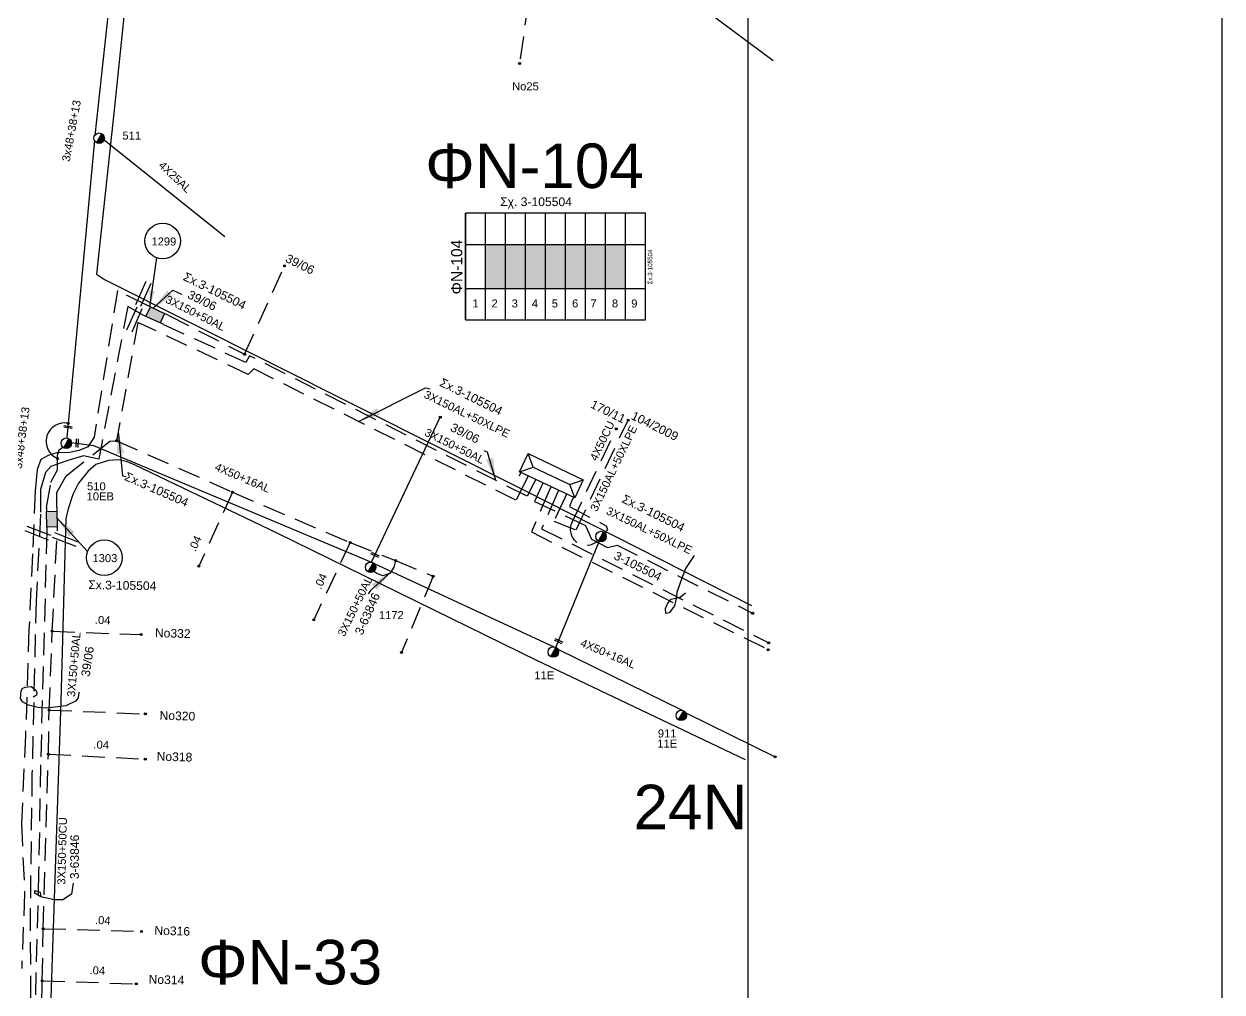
# Model space of a CAD drawing. Header units: millimetres. Extents: x 895 to 1951, y 728 to 1259.
# Drawn here: x 1815.9 to 1950.6, y 961.3 to 1070.1 of the extents above; entities that cross this region are included whole.
import ezdxf
from ezdxf.enums import TextEntityAlignment as Align

# ---------------------------------------------------------------- set-up
doc = ezdxf.new("R2010")
doc.units = ezdxf.units.MM
doc.linetypes.add('DASHED', pattern=[19.05, 12.7, -6.35])
for name, color, linetype in [('Link Box 4 Διευθύνσεων', 7, 'Continuous'), ('Άγνωστα', 7, 'Continuous'), ('Ασφαλειοκιβώτια Χ.Τ 9 αναχωρήσεων', 7, 'Continuous'), ('Γέφυρες Εναέριου Δικτύου', 7, 'Continuous'), ('Γυμνά εναέρια ΧΤ και ΦΟΠ (3Φ)   4x50+16AL', 7, 'Continuous'), ('Γυμνά εναέρια ΧΤ και ΦΟΠ (3Φ)   4x50+16AL @ 1', 7, 'Continuous'), ('Επιγραφές - Σχήματα', 7, 'Continuous'), ('Καλώδια ΧΤ   3x150+50AL', 7, 'DASHED'), ('Καλώδια ΧΤ   3x150+50CU', 7, 'DASHED'), ('Καλώδια ΧΤ   3x150AL+50XLPE', 7, 'DASHED'), ('Καλώδια ΧΤ   4x50CU', 7, 'DASHED'), ('Μηχανική τομή', 7, 'Continuous'), ('Στύλος ΦΜ', 7, 'Continuous'), ('Στύλος ΦΜ @ 1', 7, 'Continuous'), ('Συνδέσεις', 7, 'Continuous'), ('Τομή', 7, 'Continuous'), ('Υποσταθμός πόλεως', 7, 'Continuous'), ('Υπόβαθρο ΔΕΗ', 7, 'Continuous'), ('Υπόγεια Καλώδια Δικτύου ΧΤ   .04', 7, 'DASHED'), ('Υπόγεια καλώδια Παροχών ΧΤ   4x25', 7, 'DASHED'), ('Υπόγεια καλώδια Παροχών ΧΤ   4x50AL', 7, 'DASHED')]:
    doc.layers.add(name, color=color, linetype=linetype)
doc.styles.get("Standard").update_dxf_attribs({"font": 'ARIAL.TTF'})
doc.linetypes.add('SYN_LINE', pattern='A,0.5,-0.0001,["/\\/\\/\\/",Standard,S=0.1,R=0,X=0,Y=-0.05],-0.25', length=0.7501)
doc.dimstyles.new('ISO-25', dxfattribs={"dimtxt": 2.5, "dimasz": 2.5, "dimexe": 1.25, "dimexo": 0.625, "dimtad": 1, "dimtxsty": 'Standard', "dimcen": 2.5, "dimadec": 0, "dimazin": 0, "dimtfac": 1, "dimtmove": 0, "dimatfit": 3, "dimfxl": 1, "dimarcsym": 0})

# ---------------------------------------------------------------- blocks, each defined once
blk = doc.blocks.new('ΥΠΑΡΧΩΝ ΤΣΙΜΕΝΤΕΝΙΟΣ ΣΤΥΛΟΣ')
at = {"layer": 'Στύλος ΦΜ'}
blk.add_hatch(color=7, dxfattribs=at).paths.add_polyline_path([(-1.29, -2.28, 0.574793), (2.62, 0, 0.268822), (1.3, 2.27)])
at = {"layer": 'Στύλος ΦΜ', "color": 7}
blk.add_line((-1.29, -2.28), (1.3, 2.27), dxfattribs=at)
blk.add_circle((0, 0), 2.62, dxfattribs=at)
at = {"layer": 'Στύλος ΦΜ', "flags": 4}
for tag, p in [('ΑΡΙΘΜΟΣ', (-4.68, 8.05)), ('ΤΥΠΟΣ', (-4.91, 3.03))]:
    blk.add_attdef(tag, p, '', height=4, dxfattribs=at)
blk = doc.blocks.new('LINK BOX 4 ΑΝΑΧΩΡΗΣΕΩΝ')
at = {"layer": 'Link Box 4 Διευθύνσεων', "ltscale": 40}
blk.add_hatch(color=256, dxfattribs=at).paths.add_polyline_path([(-3.54, 0), (-3.54, -4.67), (3.54, -4.67), (3.54, 0)])
for p, q in [((-3.54, 0), (-5.33, 0)), ((5.33, 0), (3.54, 0)), ((-3.54, -4.67), (-5.33, -4.67)), ((5.33, -4.67), (3.54, -4.67))]:
    blk.add_line(p, q, dxfattribs=at)
blk.add_lwpolyline([(-3.54, -4.67), (-3.54, 0), (3.54, 0), (3.54, -4.67)], close=True, dxfattribs=at)
blk = doc.blocks.new('ΥΠΟΣΤΑΘΜΟΣ ΠΟΛΕΩΣ 8 ΑΝΑΧΩΡΗΣΕΩΝ')
at = {"layer": 'Υποσταθμός πόλεως', "linetype": 'Continuous', "ltscale": 40}
for p, q in [((-8.18, -2.82), (-8.18, -4)), ((-5.9, -2.82), (-5.9, -4)), ((-3.55, -2.82), (-3.55, -4)), ((-1.28, -2.82), (-1.28, -4)), ((1.23, -2.82), (1.23, -4)), ((3.56, -2.82), (3.56, -4)), ((6.03, -2.82), (6.03, -4)), ((8.16, -2.82), (8.16, -4))]:
    blk.add_line(p, q, dxfattribs=at)
blk.add_lwpolyline([(-8.57, 2.82), (8.57, 2.82), (8.57, -2.82), (-8.57, -2.82)], close=True, dxfattribs=at)
for points in [[(-5.75, 0), (-8.57, 2.82)], [(5.75, 0), (8.57, 2.82)], [(-8.57, -2.82), (-5.75, 0)], [(-5.75, 0), (5.75, 0)], [(8.57, -2.82), (5.75, 0)]]:
    blk.add_lwpolyline(points, dxfattribs=at)
at = {"layer": 'Υποσταθμός πόλεως', "linetype": 'SYN_LINE', "ltscale": 40, "flags": 1}
for tag, p in [('ΜΕΤΑΣΧΗΜΑΤΙΣΜΟΣ', (9.59, 1.44)), ('ΙΣΧΥΣ', (9.57, -1.35)), ('ΑΡΙΘΜΟΣ', (9.69, -4.07))]:
    blk.add_attdef(tag, p, '', height=1.8, dxfattribs=at)
blk = doc.blocks.new('ΜΗΧΑΝΙΚΗ ΤΟΜΗ')
at = {"layer": 'Μηχανική τομή', "ltscale": 40}
for p, q in [((-1.89, 0.78), (1.89, 0.78)), ((1.89, 0), (-1.89, 0))]:
    blk.add_line(p, q, dxfattribs=at)
blk = doc.blocks.new('ΤΟΜΗ')
at = {"layer": 'Τομή', "ltscale": 40}
for p, q in [((-5.68, 0), (5.68, 0)), ((5.68, -2.33), (-5.68, -2.33))]:
    blk.add_line(p, q, dxfattribs=at)
blk = doc.blocks.new('_ΣΥΝΔΕΣΗ')
at = {"layer": 'Συνδέσεις', "linetype": 'SYN_LINE', "ltscale": 40}
blk.add_hatch(color=256, dxfattribs=at).paths.add_polyline_path([(0.5, -0.01, 1), (-0.5, -0.01, 1)])
at = {"layer": 'Συνδέσεις'}
blk.add_circle((0, -0.01), 0.5, dxfattribs=at)
blk = doc.blocks.new('ΑΣΦΑΛΕΙΟΚΙΒΩΤΙΟ ΥΠΟΣΤΑΘΜΟΥ 9 ΑΝΑΧΩΡΗΣΕΩΝ')
at = {"layer": 'Ασφαλειοκιβώτια Χ.Τ 9 αναχωρήσεων', "ltscale": 40}
for p, q in [((-23.8, 40.36), (24.02, 40.36)), ((-9.72, 40.36), (-9.72, -40.64)), ((9.94, 40.36), (9.94, -40.64)), ((-23.8, 31.36), (24.02, 31.36)), ((-23.8, 22.36), (24.02, 22.36)), ((-23.8, 13.36), (24.02, 13.36)), ((-23.8, 4.36), (24.02, 4.36)), ((-23.8, -4.64), (24.02, -4.64)), ((-23.8, -13.64), (24.02, -13.64)), ((-23.8, -22.64), (24.02, -22.64)), ((-23.8, -31.64), (24.02, -31.64))]:
    blk.add_line(p, q, dxfattribs=at)
at = {"layer": 'Ασφαλειοκιβώτια Χ.Τ 9 αναχωρήσεων'}
blk.add_lwpolyline([(-23.8, -40.64), (24.02, -40.64), (24.02, 40.36), (-23.8, 40.36)], close=True, dxfattribs=at)
for s, p in [('1', (-18.29, 37.24)), ('2', (-18.29, 28.67)), ('3', (-18.29, 19.6)), ('4', (-18.29, 10.58)), ('5', (-18.29, 1.57)), ('6', (-18.29, -7.57)), ('7', (-18.29, -15.81)), ('8', (-18.29, -25.5)), ('9', (-18.29, -34.19))]:
    blk.add_text(s, height=3.6, rotation=270, dxfattribs=at).set_placement(p)
at = {"layer": 'Ασφαλειοκιβώτια Χ.Τ 9 αναχωρήσεων', "ltscale": 40}
for tag, height, p in [('ΟΝΟΜΑ', 5, (-0.16, 44.31)), ('ΚΕΙΜΕΝΟ 1', 2, (17.06, 35.59)), ('ΚΕΙΜΕΝΟ 2', 2, (17.06, 26.88)), ('ΚΕΙΜΕΝΟ 3', 2, (17.06, 17.69)), ('ΚΕΙΜΕΝΟ 4', 2, (17.06, 8.71)), ('ΚΕΙΜΕΝΟ 5', 2, (17.06, -0.13)), ('ΚΕΙΜΕΝΟ 6', 2, (17.06, -9.05)), ('ΚΕΙΜΕΝΟ 7', 2, (17.06, -18.13)), ('ΚΕΙΜΕΝΟ 8', 2, (17.06, -26.85)), ('ΚΕΙΜΕΝΟ 9', 2, (17.06, -35.99)), ('ΣΧ', 2, (-0.1, -42.64))]:
    blk.add_attdef(tag, text='', height=height, dxfattribs=at).set_placement(p, align=Align.MIDDLE_CENTER)

msp = doc.modelspace()

# ---------------------------------------------------------------- hatches: boundary and pattern name
at = {"layer": 'Ασφαλειοκιβώτια Χ.Τ 9 αναχωρήσεων'}
for color, points in [(1, [(1870.04, 1045.33), (1867.79, 1045.33), (1867.79, 1040.41), (1870.04, 1040.41)]), (27, [(1872.29, 1045.33), (1870.04, 1045.33), (1870.04, 1040.41), (1872.29, 1040.41)]), (6, [(1874.54, 1045.33), (1872.29, 1045.33), (1872.29, 1040.41), (1874.54, 1040.41)]), (85, [(1876.79, 1045.33), (1874.54, 1045.33), (1874.54, 1040.41), (1876.79, 1040.41)]), (133, [(1879.04, 1045.33), (1876.79, 1045.33), (1876.79, 1040.41), (1879.04, 1040.41)]), (173, [(1881.29, 1045.33), (1879.04, 1045.33), (1879.04, 1040.41), (1881.29, 1040.41)]), (30, [(1883.54, 1045.33), (1881.29, 1045.33), (1881.29, 1040.41), (1883.54, 1040.41)])]:
    msp.add_hatch(color=color, dxfattribs=at).paths.add_polyline_path(points)

# ---------------------------------------------------------------- linework, layer by layer
at = {"layer": 'Άγνωστα', "color": 1}
for points in [[(1828, 1095.56), (1823.85, 1057.61)], [(1823.81, 1057.05), (1820.73, 1023.6), (1820.73, 1023.6)]]:
    msp.add_lwpolyline(points, dxfattribs=at)
at = {"layer": 'Άγνωστα', "color": 85, "linetype": 'SYN_LINE', "ltscale": 20}
for points in [[(1854.97, 1009.65), (1862.71, 1025.93)], [(1875.71, 1000.05), (1880.58, 1011.96)]]:
    msp.add_lwpolyline(points, dxfattribs=at)
at = {"layer": 'Άγνωστα', "color": 133, "linetype": 'DASHED', "ltscale": 0.2}
msp.add_lwpolyline([(1818.73, 993.01), (1829.54, 992.58)], dxfattribs=at)
at = {"layer": 'Γέφυρες Εναέριου Δικτύου'}
msp.add_arc((1820.47, 1023.2), 2.08, 78.412, 247.0886, dxfattribs=at)
at = {"layer": 'Γυμνά εναέρια ΧΤ και ΦΟΠ (3Φ)   4x50+16AL', "color": 85}
for points in [[(1821.25, 1023.09), (1823.7, 1022.75), (1854.98, 1009.64)], [(1855.27, 1009.5), (1875.46, 1000.12)], [(1875.92, 999.84), (1889.91, 992.99)], [(1890.31, 992.71), (1900.35, 987.76)]]:
    msp.add_lwpolyline(points, dxfattribs=at)
at = {"layer": 'Επιγραφές - Σχήματα'}
msp.add_lwpolyline([(897.66, 745.99), (1897.31, 745.99), (1897.31, 1250.94), (897.66, 1250.94)], close=True, dxfattribs=at)
at = {"layer": 'Επιγραφές - Σχήματα', "ltscale": 10}
msp.add_lwpolyline([(1897.31, 745.99), (1950.61, 745.95), (1950.61, 1250.94), (1897.31, 1250.94)], dxfattribs=at)
at = {"layer": 'Επιγραφές - Σχήματα'}
for points in [[(1891.26, 1010.38), (1890.27, 1008.93), (1889.68, 1007.33), (1889.3, 1006.21), (1889.24, 1005.56), (1889.05, 1004.74), (1888.44, 1003.94), (1888.06, 1003.87), (1888.04, 1004.44), (1888.26, 1004.95), (1888.65, 1005.48), (1889.69, 1005.71), (1890.28, 1006.17)], [(1822.05, 995.03), (1821.98, 994.37), (1821.69, 994.01), (1820.6, 993.48), (1818.45, 993.24), (1817.51, 993.31), (1816.41, 993.58), (1815.75, 993.93), (1815.5, 994.33), (1815.59, 995.12), (1815.7, 995.42), (1816.05, 995.59), (1816.71, 995.67), (1817.21, 995.27), (1817.34, 995.04), (1817.29, 994.7), (1816.93, 994.45)], [(1821.43, 973.54), (1821.23, 972.3), (1820.26, 971.7), (1819.29, 971.7), (1817.8, 972.03), (1817.13, 972.43), (1817.12, 972.73), (1817.73, 972.55), (1817.8, 972.03)]]:
    msp.add_lwpolyline(points, dxfattribs=at)
for centre in [(1831.49, 1045.74), (1824.93, 1010.14)]:
    msp.add_circle(centre, 2, dxfattribs=at)
at = {"layer": 'Καλώδια ΧΤ   3x150+50AL', "color": 27, "ltscale": 0.2}
for points in [[(1832.12, 1037.39), (1840.71, 1033), (1845.2, 1042.94)], [(1873.24, 1018.5), (1872.47, 1017.04), (1841.27, 1032.84), (1840.84, 1032.08), (1831.63, 1036.33)]]:
    msp.add_lwpolyline(points, dxfattribs=at)
at = {"layer": 'Καλώδια ΧΤ   3x150+50AL', "color": 30, "ltscale": 0.2}
msp.add_lwpolyline([(1829.71, 1038.51), (1826.4, 1040.18), (1823.78, 1023.67), (1823.09, 1022.59), (1822.12, 1022.19), (1821.02, 1021.97), (1819.6, 1021.91), (1818.62, 1021.63), (1817.79, 1021.17), (1817.38, 1020.06), (1817.14, 1017.66), (1816.86, 1010.57), (1816.46, 1002.09), (1816.07, 990.2), (1815.61, 980.25), (1815.97, 972.43), (1815.64, 963.97)], dxfattribs=at)
at = {"layer": 'Καλώδια ΧΤ   3x150+50AL', "color": 6, "ltscale": 0.2}
msp.add_lwpolyline([(1829.22, 1037.45), (1827.56, 1038.39), (1824.32, 1021.21), (1822.59, 1021.59), (1820.84, 1021.08), (1818.9, 1020.37), (1818.33, 1019.7), (1817.74, 1017.81), (1817.76, 1015.02), (1817.26, 1005.3), (1816.8, 985.85), (1816.6, 970.75), (1816.63, 961.35), (1816.42, 951.02)], dxfattribs=at)
at = {"layer": 'Καλώδια ΧΤ   3x150+50AL', "color": 1, "ltscale": 0.2}
for points in [[(1818.42, 1015.79), (1818.93, 1018.61), (1819.67, 1020), (1819.65, 1021.61), (1819.87, 1022.25), (1820.27, 1022.58)], [(1857.66, 1009.81), (1857.5, 1009.09), (1857.04, 1008.37), (1856.25, 1008.09), (1855.56, 1008.37), (1855.23, 1008.59)]]:
    msp.add_lwpolyline(points, dxfattribs=at)
at = {"layer": 'Καλώδια ΧΤ   3x150+50CU', "color": 5, "ltscale": 0.2}
msp.add_lwpolyline([(1818.47, 1013.13), (1817.76, 986.87), (1817.55, 974.86), (1817.25, 963.53), (1817.08, 951.98), (1817.08, 950.15), (1817.42, 947.63), (1818.21, 945.34), (1819.22, 942.71), (1820.6, 940.61), (1822.16, 939.14), (1826.31, 937.52), (1827.72, 937.29), (1828.42, 938.42), (1828.39, 939.14)], dxfattribs=at)
at = {"layer": 'Καλώδια ΧΤ   3x150+50CU', "color": 133, "ltscale": 0.2}
msp.add_lwpolyline([(1823.95, 941.47), (1822.68, 941.64), (1821.58, 942.67), (1820.16, 944.46), (1819.84, 945.34), (1818.28, 949.38), (1817.7, 952.49), (1817.81, 956.07), (1817.95, 962.59), (1818.07, 968.44), (1818.64, 988.06), (1818.73, 993.01), (1819.08, 1001.87), (1819.64, 1013.15)], dxfattribs=at)
at = {"layer": 'Καλώδια ΧΤ   3x150AL+50XLPE', "color": 1, "ltscale": 0.2}
for points in [[(1872.39, 1018.91), (1871.22, 1016.59), (1841.73, 1031.35), (1841.1, 1030.74), (1828.71, 1036.59), (1826.3, 1023.29)], [(1819.58, 1015.82), (1819.59, 1017.46), (1820.64, 1019.33), (1825.56, 1023.22), (1826.3, 1023.29), (1839.34, 1017.51), (1852.58, 1011.84), (1857.66, 1009.81), (1861.9, 1008.05), (1858.35, 999.5)]]:
    msp.add_lwpolyline(points, dxfattribs=at)
at = {"layer": 'Καλώδια ΧΤ   3x150AL+50XLPE', "color": 30, "ltscale": 0.2}
msp.add_lwpolyline([(1876.7, 1016.86), (1875.49, 1014.26), (1877.97, 1013.27), (1883.82, 1025.6)], dxfattribs=at)
at = {"layer": 'Καλώδια ΧΤ   3x150AL+50XLPE', "color": 173, "ltscale": 0.2}
msp.add_lwpolyline([(1874.96, 1017.68), (1872.95, 1013.03), (1899.56, 999.8)], dxfattribs=at)
at = {"layer": 'Καλώδια ΧΤ   3x150AL+50XLPE', "color": 6, "ltscale": 0.2}
msp.add_lwpolyline([(1874.06, 1018.11), (1873.3, 1016.47), (1879.05, 1013.76), (1879.7, 1012.21), (1881.5, 1011.28), (1882.59, 1011.56), (1897.83, 1003.89)], dxfattribs=at)
at = {"layer": 'Καλώδια ΧΤ   3x150AL+50XLPE', "color": 133, "ltscale": 0.2}
msp.add_lwpolyline([(1875.81, 1017.28), (1874.09, 1013.39), (1899.63, 1000.58)], dxfattribs=at)
at = {"layer": 'Καλώδια ΧΤ   3x150AL+50XLPE', "color": 85, "ltscale": 0.2}
msp.add_lwpolyline([(1877.47, 1016.49), (1877.22, 1015.89), (1881.36, 1013.72), (1881.49, 1013.27), (1881.18, 1012.95)], dxfattribs=at)
at = {"layer": 'Καλώδια ΧΤ   4x50CU', "color": 1, "ltscale": 0.2}
msp.add_lwpolyline([(1877.52, 1014.14), (1882.48, 1024.59)], dxfattribs=at)
msp.add_arc((1879.11, 1013.32), 1.79, 152.6811, 315.8705, dxfattribs=at)
at = {"layer": 'Υπόβαθρο ΔΕΗ'}
for points in [[(1900.15, 1065.98), (1881.43, 1079.94), (1859.54, 1086.18), (1830.09, 1094.59), (1829.56, 1093.79), (1827.66, 1076.03), (1826.01, 1060.09), (1824.06, 1042.02), (1824.94, 1041.4), (1843.61, 1032.04), (1872.22, 1017.7), (1897.71, 1004.78)], [(1897.03, 987.41), (1873.65, 998.56), (1844.37, 1012.88), (1828.39, 1020.54), (1827.43, 1020.95), (1826.53, 1021.13), (1825.4, 1021.05), (1823.96, 1020.6), (1823.11, 1019.86), (1822.02, 1018.53), (1821.39, 1017.23), (1820.88, 1015.64), (1820.62, 1014.54), (1820.45, 1009.27), (1820.04, 994), (1819.02, 964.05), (1818.81, 957.24)]]:
    msp.add_lwpolyline(points, dxfattribs=at)
at = {"layer": 'Υπόγεια Καλώδια Δικτύου ΧΤ   .04', "color": 1, "ltscale": 0.2}
for points in [[(1839.34, 1017.51), (1835.55, 1009.2)], [(1852.58, 1011.84), (1848.49, 1003.16)]]:
    msp.add_lwpolyline(points, dxfattribs=at)
at = {"layer": 'Υπόγεια Καλώδια Δικτύου ΧΤ   .04', "color": 133, "ltscale": 0.2}
for points in [[(1819.08, 1001.87), (1829.08, 1001.5)], [(1818.64, 988.06), (1829.54, 987.5)], [(1818.07, 968.44), (1829.1, 968.12)], [(1817.95, 962.59), (1828.53, 962.23)]]:
    msp.add_lwpolyline(points, dxfattribs=at)
at = {"layer": 'Υπόγεια καλώδια Παροχών ΧΤ   4x25', "color": 1, "linetype": 'SYN_LINE', "ltscale": 20}
msp.add_lwpolyline([(1824.91, 1057.1), (1838.49, 1046.25)], dxfattribs=at)
at = {"layer": 'Υπόγεια καλώδια Παροχών ΧΤ   4x50AL', "color": 1, "ltscale": 0.2}
msp.add_lwpolyline([(1874.14, 1083.82), (1871.63, 1065.7)], dxfattribs=at)

# ---------------------------------------------------------------- block references
at = {"layer": 'Link Box 4 Διευθύνσεων'}
for p, xscale, yscale, zscale, rotation in [((1830.91, 1037.95), 0.2499999999999948, 0.2499999999999948, 0.2499999999999948, 335.1764564807092), ((1818.44, 1014.46), 0.2499999999999802, 0.2499999999999802, 0.2499999999999802, 91.13289380095577)]:
    msp.add_blockref('LINK BOX 4 ΑΝΑΧΩΡΗΣΕΩΝ', p, dxfattribs=dict(at, xscale=xscale, yscale=yscale, zscale=zscale, rotation=rotation))
at = {"layer": 'Ασφαλειοκιβώτια Χ.Τ 9 αναχωρήσεων', "xscale": 0.25, "yscale": 0.25, "zscale": 0.25, "rotation": 90}
msp.add_blockref('ΑΣΦΑΛΕΙΟΚΙΒΩΤΙΟ ΥΠΟΣΤΑΘΜΟΥ 9 ΑΝΑΧΩΡΗΣΕΩΝ', (1875.63, 1042.84), dxfattribs=at).add_auto_attribs({'ΟΝΟΜΑ': 'ΦΝ-104', 'ΣΧ': 'Σx.3-105504'})
at = {"layer": 'Γυμνά εναέρια ΧΤ και ΦΟΠ (3Φ)   4x50+16AL @ 1'}
ref = msp.add_blockref('ΥΠΑΡΧΩΝ ΤΣΙΜΕΝΤΕΝΙΟΣ ΣΤΥΛΟΣ', (1854.87, 1009.06), dxfattribs=dict(at, xscale=0.2249999999999091, yscale=0.2249999999999091, zscale=0.2249999999999091))
ref.add_attrib('ΤΥΠΟΣ', '1172', (1855.8, 1003.23), dxfattribs={"layer": 'Στύλος ΦΜ', "height": 0.9, "flags": 4})
at = {"layer": 'Μηχανική τομή'}
for p, xscale, yscale, zscale, rotation in [((1820.84, 1024.73), 0.2500000000000244, 0.2500000000000244, 0.2500000000000244, 352.3208555227106), ((1821.78, 1023.02), 0.2500000000001191, 0.2500000000001191, 0.2500000000001191, 267.2407145719247), ((1855.32, 1010.38), 0.2500000000000329, 0.2500000000000329, 0.2500000000000329, 334.6752417642372), ((1875.96, 1000.66), 0.2500000000000329, 0.2500000000000329, 0.2500000000000329, 334.6752417642372)]:
    msp.add_blockref('ΜΗΧΑΝΙΚΗ ΤΟΜΗ', p, dxfattribs=dict(at, xscale=xscale, yscale=yscale, zscale=zscale, rotation=rotation))
at = {"layer": 'Στύλος ΦΜ @ 1', "ltscale": 40}
ref = msp.add_blockref('ΥΠΑΡΧΩΝ ΤΣΙΜΕΝΤΕΝΙΟΣ ΣΤΥΛΟΣ', (1824.35, 1057.29), dxfattribs=dict(at, xscale=0.2249999999999091, yscale=0.2249999999999091, zscale=0.2249999999999091))
ref.add_attrib('ΤΥΠΟΣ', '511', (1826.97, 1057.14), dxfattribs={"layer": 'Στύλος ΦΜ', "height": 0.9, "flags": 4})
ref = msp.add_blockref('ΥΠΑΡΧΩΝ ΤΣΙΜΕΝΤΕΝΙΟΣ ΣΤΥΛΟΣ', (1820.66, 1023.01), dxfattribs=dict(at, xscale=0.2249999999999091, yscale=0.2249999999999091, zscale=0.2249999999999091))
ref.add_attrib('ΤΥΠΟΣ', '10EB', (1822.94, 1016.58), dxfattribs={"layer": 'Στύλος ΦΜ', "height": 0.9, "flags": 4})
ref.add_attrib('ΑΡΙΘΜΟΣ', '510', (1822.99, 1017.71), dxfattribs={"layer": 'Στύλος ΦΜ', "height": 0.9, "flags": 4})
at = {"layer": 'Στύλος ΦΜ @ 1', "ltscale": 40, "xscale": 0.2249999999999091, "yscale": 0.2249999999999091, "zscale": 0.2249999999999091}
msp.add_blockref('ΥΠΑΡΧΩΝ ΤΣΙΜΕΝΤΕΝΙΟΣ ΣΤΥΛΟΣ', (1880.78, 1012.52), dxfattribs=at)
at = {"layer": 'Στύλος ΦΜ @ 1', "ltscale": 40}
ref = msp.add_blockref('ΥΠΑΡΧΩΝ ΤΣΙΜΕΝΤΕΝΙΟΣ ΣΤΥΛΟΣ', (1875.42, 999.54), dxfattribs=dict(at, xscale=0.2249999999999091, yscale=0.2249999999999091, zscale=0.2249999999999091))
ref.add_attrib('ΤΥΠΟΣ', '11E', (1873.28, 996.47), dxfattribs={"layer": 'Στύλος ΦΜ', "height": 0.9, "flags": 4})
ref = msp.add_blockref('ΥΠΑΡΧΩΝ ΤΣΙΜΕΝΤΕΝΙΟΣ ΣΤΥΛΟΣ', (1889.8, 992.41), dxfattribs=dict(at, xscale=0.2249999999999091, yscale=0.2249999999999091, zscale=0.2249999999999091))
ref.add_attrib('ΤΥΠΟΣ', '11E', (1887.11, 988.8), dxfattribs={"layer": 'Στύλος ΦΜ', "height": 0.9, "flags": 4})
ref.add_attrib('ΑΡΙΘΜΟΣ', '911', (1887.17, 989.93), dxfattribs={"layer": 'Στύλος ΦΜ', "height": 0.9, "flags": 4})
at = {"layer": 'Συνδέσεις', "xscale": 0.2249999999999091, "yscale": 0.2249999999999091, "zscale": 0.2249999999999091}
for p in [(1871.63, 1065.7), (1845.2, 1042.94), (1840.71, 1033), (1820.88, 1025.24), (1862.71, 1025.93), (1883.82, 1025.6), (1882.5, 1024.62), (1826.3, 1023.29), (1819.66, 1021.29), (1839.34, 1017.51), (1852.58, 1011.84), (1835.55, 1009.2), (1857.66, 1009.81), (1861.9, 1008.05), (1897.83, 1003.89), (1848.49, 1003.16), (1819.08, 1001.87), (1829.08, 1001.5), (1858.35, 999.5), (1899.56, 999.8), (1899.63, 1000.58), (1818.73, 993.01), (1829.54, 992.58), (1818.64, 988.06), (1829.54, 987.5), (1900.35, 987.76), (1818.07, 968.44), (1829.1, 968.12), (1817.95, 962.59), (1828.53, 962.23)]:
    msp.add_blockref('_ΣΥΝΔΕΣΗ', p, dxfattribs=at)
at = {"layer": 'Τομή'}
for p, xscale, yscale, zscale, rotation in [((1829.06, 1039.91), 0.2499999999998181, 0.2499999999998181, 0.2499999999998181, 66.10273817952168), ((1828.05, 1037.03), 0.2499999999998181, 0.2499999999998181, 0.2499999999998181, 66.10273817952168), ((1817.56, 1013.17), 0.2499999999998537, 0.2499999999998537, 0.2499999999998537, 338.6328089848081), ((1820.65, 1012.44), 0.2499999999998537, 0.2499999999998537, 0.2499999999998537, 338.6328089848081)]:
    msp.add_blockref('ΤΟΜΗ', p, dxfattribs=dict(at, xscale=xscale, yscale=yscale, zscale=zscale, rotation=rotation))
at = {"layer": 'Υποσταθμός πόλεως', "xscale": 0.4, "yscale": 0.4, "zscale": 0.25, "rotation": 334.556975497246}
msp.add_blockref('ΥΠΟΣΤΑΘΜΟΣ ΠΟΛΕΩΣ 8 ΑΝΑΧΩΡΗΣΕΩΝ', (1875.21, 1019.34), dxfattribs=at)

# ---------------------------------------------------------------- texts
at = {"layer": 'Γυμνά εναέρια ΧΤ και ΦΟΠ (3Φ)   4x50+16AL', "color": 7, "insert": (1837.62, 1020.84), "char_height": 0.9, "width": 84.1859, "attachment_point": 1, "rotation": 336.9035}
msp.add_mtext('4X50+16AL', dxfattribs=at)
at = {"layer": 'Γυμνά εναέρια ΧΤ και ΦΟΠ (3Φ)   4x50+16AL', "insert": (1878.72, 1001.06), "char_height": 0.9, "width": 84.1859, "attachment_point": 1, "rotation": 336.9035}
msp.add_mtext('4X50+16AL', dxfattribs=at)
at = {"layer": 'Επιγραφές - Σχήματα', "color": 7, "width": 84.1859, "attachment_point": 1}
for s, insert, char_height in [('ΦΝ-104', (1861.01, 1056.69), 5), ('{\\H1.083x;\\C256;Σχ. 3-105504}', (1869.44, 1050.63), 0.9), ('ΦΝ-33', (1835.47, 967.18), 5)]:
    msp.add_mtext(s, dxfattribs=dict(at, insert=insert, char_height=char_height))
at = {"layer": 'Επιγραφές - Σχήματα', "attachment_point": 1}
for s, insert, char_height, width in [('1299', (1830.23, 1046.13), 0.9, 3.2704), ('1303', (1823.6, 1010.54), 0.9, 3.2704), ('24N', (1884.43, 984.62), 5, 21.3301)]:
    msp.add_mtext(s, dxfattribs=dict(at, insert=insert, char_height=char_height, width=width))
at = {"layer": 'Επιγραφές - Σχήματα', "color": 7, "char_height": 0.9, "width": 84.1859, "attachment_point": 1}
for s, insert, rotation in [('{\\H1.083x;\\C256;39/06}', (1845.63, 1044.32), 333.6105), ('{\\H1.083x;\\C256;Σx.3-105504}', (1834.13, 1042.27), 333.6105), ('{\\H1.083x;\\C256;39/06}', (1834.63, 1040.25), 333.6105), ('{\\H1.083x;\\C256;Σx.3-105504}', (1862.97, 1030.37), 333.6105), ('{\\H1.083x;\\C256;170/11}', (1879.94, 1027.93), 333.6105), ('{\\H1.083x;\\C256;104/2009}', (1884.51, 1026.64), 333.6105), ('{\\H1.083x;\\C256;39/06}', (1864.18, 1025.32), 333.6105), ('{\\H1.083x;\\C256;Σx.3-105504}', (1827.5, 1019.8), 336.2209), ('{\\H1.083x;\\C256;Σx.3-105504}', (1883.46, 1017.29), 333.6105), ('{\\H1.083x;\\C256;3-105504}', (1882.56, 1010.91), 333.6105), ('{\\H1.083x;\\C256;Σx.3-105504}', (1823.14, 1007.59), 358.9793), ('{\\H1.083x;\\C256;3-63846}', (1853.05, 1001.75), 65.9331), ('{\\H1.083x;\\C256;No332}', (1830.64, 1002.19), 358.3436), ('{\\H1.083x;\\C256;39/06}', (1822.31, 996.86), 81.6507), ('{\\H1.083x;\\C256;No320}', (1831.16, 992.91), 358.3436), ('{\\H1.083x;\\C256;No318}', (1830.83, 988.31), 358.3436), ('{\\H1.083x;\\C256;3-63846}', (1821.09, 974.01), 89.7754), ('{\\H1.083x;\\C256;No316}', (1830.58, 968.74), 358.3436), ('{\\H1.083x;\\C256;No314}', (1829.93, 963.25), 358.3436)]:
    msp.add_mtext(s, dxfattribs=dict(at, insert=insert, rotation=rotation))
at = {"layer": 'Καλώδια ΧΤ   3x150+50AL', "color": 7, "char_height": 0.9, "width": 84.1859, "attachment_point": 1}
for insert, rotation in [((1832.12, 1039.67), 333.4459), ((1861.25, 1024.73), 333.4459), ((1851.12, 1001.59), 63.9443), ((1820.73, 994.54), 84.9727)]:
    msp.add_mtext('3X150+50AL', dxfattribs=dict(at, insert=insert, rotation=rotation))
at = {"layer": 'Καλώδια ΧΤ   3x150+50CU', "color": 7, "char_height": 0.9, "width": 84.1859, "attachment_point": 1}
for s, insert, rotation in [('No25', (1870.78, 1063.58), 359.794), ('3x48+38+13', (1820.15, 1054.77), 79.5098), ('3x48+38+13', (1814.75, 1020.2), 82.6631), ('3X150+50CU', (1819.64, 973.4), 88.4918)]:
    msp.add_mtext(s, dxfattribs=dict(at, insert=insert, rotation=rotation))
at = {"layer": 'Καλώδια ΧΤ   3x150AL+50XLPE', "color": 7, "char_height": 0.9, "width": 13.9242, "attachment_point": 5}
for s, insert, rotation in [('3X150AL+50XLPE', (1865.71, 1026.28), 334.1945), ('4X50CU', (1880.92, 1023.27), 64.3194), ('3X150AL+50XLPE', (1882.2, 1020.19), 64.3194), ('3X150AL+50XLPE', (1886.2, 1013.2), 334.1945)]:
    msp.add_mtext(s, dxfattribs=dict(at, insert=insert, rotation=rotation))
at = {"layer": 'Υπόγεια Καλώδια Δικτύου ΧΤ   .04', "color": 7, "char_height": 0.9, "width": 84.1859, "attachment_point": 1}
for insert, rotation in [((1834.36, 1011.12), 65.6486), ((1848.48, 1006.89), 65.6486), ((1823.9, 1003.62), 357.2128), ((1823.74, 989.61), 357.2128), ((1823.91, 969.88), 357.2128), ((1823.3, 964.24), 357.2128)]:
    msp.add_mtext('.04', dxfattribs=dict(at, insert=insert, rotation=rotation))
at = {"layer": 'Υπόγεια καλώδια Παροχών ΧΤ   4x25', "color": 7, "insert": (1831.58, 1054.79), "char_height": 0.9, "width": 84.1859, "attachment_point": 1, "rotation": 316.7084}
msp.add_mtext('4X25AL', dxfattribs=at)

# ---------------------------------------------------------------- leaders
at = {"layer": 'Επιγραφές - Σχήματα'}
for points, override in [([(1830.04, 1038.35), (1830.83, 1043.86)], {"dimasz": 1.8, "dimgap": 0.625, "dimtad": 0}), ([(1830.44, 1038.17), (1832.65, 1040.2), (1833.61, 1039.77)], {"dimgap": 0.625, "dimtad": 0}), ([(1853.52, 1025.45), (1861.04, 1029.24), (1861.57, 1029.1)], {"dimgap": 0.625, "dimtad": 0}), ([(1826.49, 1024.33), (1826.98, 1019.35), (1827.37, 1019.25)], {"dimgap": 0.625, "dimtad": 0}), ([(1868.94, 1018.83), (1868.03, 1022.01), (1867.64, 1022.16)], {"dimgap": 0.625, "dimtad": 0}), ([(1819.61, 1014.62), (1823.05, 1010.83)], {"dimgap": 0.625, "dimtad": 0}), ([(1857.14, 1008.52), (1854.87, 1006.46), (1854.6, 1006.07)], {"dimgap": 0.625, "dimtad": 0})]:
    msp.add_leader(points, dimstyle='ISO-25', override=override, dxfattribs=at)

doc.saveas('drawing.dxf')
